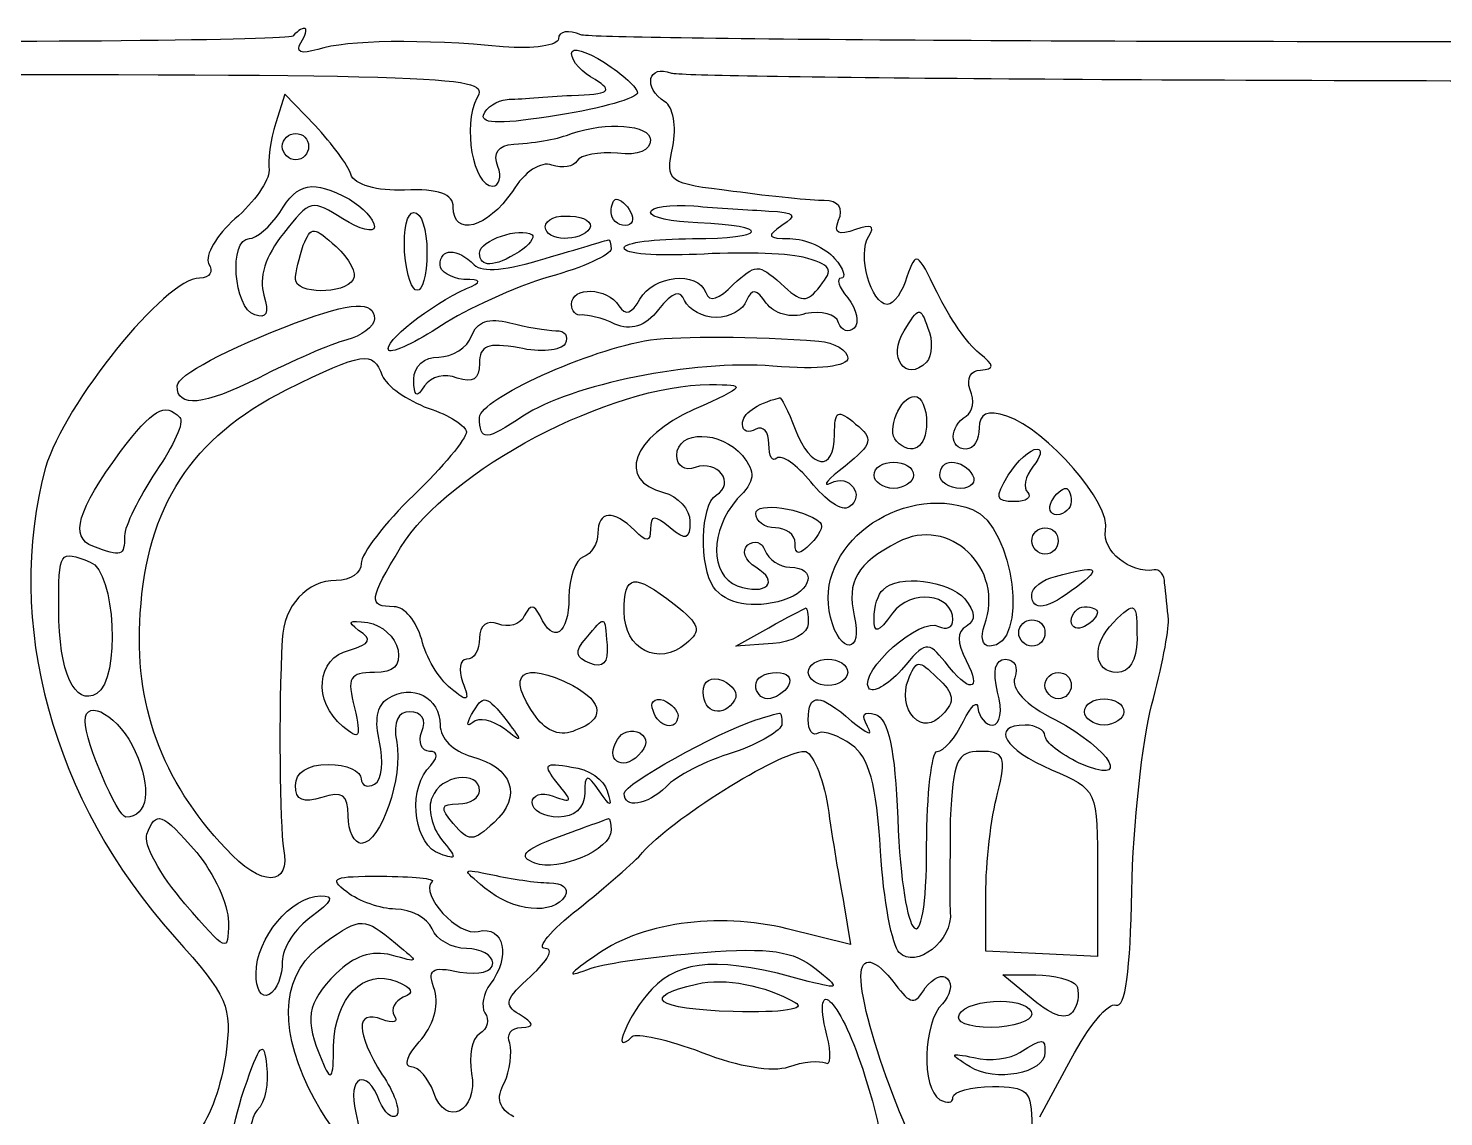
# Model space of a CAD drawing. Header units: millimetres. Extents: x 6.2 to 78.2, y -90.7 to -1.6.
# Drawn here: x 24.82 to 53.3, y -23.5 to -1.59 of the extents above; entities that cross this region are included whole.
import ezdxf

# ---------------------------------------------------------------- set-up
doc = ezdxf.new("R2010")
doc.units = ezdxf.units.MM
doc.layers.get('0').update_dxf_attribs({"linetype": 'CONTINUOUS'})

msp = doc.modelspace()

# ---------------------------------------------------------------- linework, layer by layer
for p, q in [((29.987, -2.913), (29.802, -3.495)), ((30.595, -3.548), (29.987, -2.913)), ((39.062, -14.025), (39.724, -13.655)), ((39.803, -13.972), (39.062, -14.025)), ((46.338, -18.603), (46.338, -20.27)), ((44.089, -20.164), (44.089, -19.026)), ((41.232, -19.211), (41.364, -20.031)), ((41.364, -20.031), (40.094, -19.714)), ((45.227, -20.217), (44.089, -20.164)), ((46.338, -20.27), (45.227, -20.217)), ((45.042, -21.143), (44.433, -20.64)), ((44.433, -20.64), (45.095, -20.64)), ((45.174, -23.497), (45.809, -22.333))]:
    msp.add_line(p, q)
for points in [[(30.304, -1.881), (30.516, -1.563), (30.384, -1.484), (30.146, -1.749)], [(35.94, -1.722), (35.702, -1.616), (35.49, -1.643), (35.49, -1.802)], [(30.146, -1.749), (30.04, -1.828), (24.88, -1.881), (18.636, -1.855)], [(30.648, -2.013), (30.304, -2.119), (30.199, -2.066), (30.304, -1.881)], [(34.379, -1.96), (32.765, -1.802), (31.23, -1.828), (30.648, -2.013)], [(35.49, -1.802), (35.49, -1.934), (34.988, -2.013), (34.379, -1.96)], [(56.948, -1.855), (45.65, -1.881), (36.205, -1.802), (35.94, -1.722)], [(35.755, -2.093), (35.755, -1.96), (36.046, -2.04), (36.416, -2.278)], [(36.231, -2.622), (35.967, -2.49), (35.755, -2.251), (35.755, -2.093)], [(36.416, -2.278), (36.787, -2.516), (37.078, -2.781), (37.078, -2.886)], [(20.515, -2.516), (33.638, -2.516), (34.114, -2.542), (33.85, -2.992)], [(37.633, -3.072), (37.184, -2.781), (37.289, -2.304), (37.766, -2.49)], [(37.766, -2.49), (38.004, -2.569), (47.053, -2.648), (57.874, -2.648)], [(35.755, -2.939), (36.522, -2.913), (36.602, -2.86), (36.231, -2.622)], [(33.85, -2.992), (33.559, -3.548), (33.77, -4.765), (34.167, -4.765)], [(33.982, -3.336), (34.035, -3.177), (34.247, -3.045), (34.458, -3.019)], [(34.458, -3.019), (34.67, -3.019), (35.252, -2.966), (35.755, -2.939)], [(37.078, -2.886), (37.078, -2.992), (36.363, -3.204), (35.49, -3.336)], [(37.792, -3.971), (37.872, -3.574), (37.792, -3.151), (37.633, -3.072)], [(35.49, -3.336), (34.379, -3.521), (33.929, -3.521), (33.982, -3.336)], [(29.802, -3.495), (29.696, -3.839), (29.643, -4.262), (29.669, -4.447)], [(31.31, -4.527), (31.257, -4.342), (30.939, -3.918), (30.595, -3.548)], [(35.755, -3.707), (36.443, -3.468), (37.342, -3.521), (37.342, -3.839)], [(29.934, -3.971), (29.934, -3.812), (30.066, -3.707), (30.199, -3.707)], [(30.199, -4.236), (30.066, -4.236), (29.934, -4.103), (29.934, -3.971)], [(30.199, -3.707), (30.357, -3.707), (30.463, -3.812), (30.463, -3.971)], [(30.463, -3.971), (30.463, -4.103), (30.357, -4.236), (30.199, -4.236)], [(34.273, -4.368), (34.167, -4.103), (34.273, -3.945), (34.591, -3.918)], [(34.591, -3.918), (35.093, -3.892), (35.49, -3.812), (35.755, -3.707)], [(37.342, -3.839), (37.342, -4.051), (37.104, -4.156), (36.681, -4.103)], [(39.009, -4.871), (37.686, -4.712), (37.633, -4.686), (37.792, -3.971)], [(35.861, -4.262), (35.808, -4.368), (35.57, -4.421), (35.358, -4.342)], [(36.681, -4.103), (36.31, -4.077), (35.94, -4.13), (35.861, -4.262)], [(29.669, -4.447), (29.669, -4.659), (29.378, -5.082), (28.982, -5.426)], [(32.395, -4.844), (31.839, -4.871), (31.389, -4.738), (31.31, -4.527)], [(34.167, -4.765), (34.3, -4.765), (34.353, -4.58), (34.273, -4.368)], [(35.358, -4.342), (35.146, -4.262), (34.802, -4.474), (34.564, -4.871)], [(29.881, -5.294), (30.252, -4.686), (30.543, -4.633), (31.283, -5.03)], [(33.374, -5.188), (33.374, -4.924), (33.083, -4.818), (32.395, -4.844)], [(31.283, -5.03), (31.548, -5.188), (31.786, -5.426), (31.786, -5.585)], [(34.564, -4.871), (34.062, -5.612), (33.374, -5.797), (33.374, -5.188)], [(36.549, -5.294), (36.549, -5.135), (36.602, -5.03), (36.654, -5.03)], [(36.654, -5.03), (36.734, -5.03), (36.866, -5.135), (36.945, -5.294)], [(40.835, -5.056), (40.597, -5.056), (39.777, -4.977), (39.009, -4.871)], [(41.126, -5.453), (41.232, -5.215), (41.126, -5.056), (40.835, -5.056)], [(29.273, -5.823), (29.405, -5.823), (29.696, -5.585), (29.881, -5.294)], [(31.151, -5.426), (30.543, -5.03), (30.49, -5.03), (29.96, -5.717)], [(32.395, -6.088), (32.368, -5.638), (32.448, -5.294), (32.58, -5.294)], [(32.58, -5.294), (32.739, -5.294), (32.844, -5.638), (32.844, -6.088)], [(35.226, -5.585), (35.226, -5.426), (35.464, -5.347), (35.728, -5.373)], [(35.728, -5.373), (36.019, -5.373), (36.178, -5.506), (36.125, -5.612)], [(36.84, -5.559), (36.681, -5.559), (36.549, -5.426), (36.549, -5.294)], [(36.945, -5.294), (37.025, -5.426), (36.972, -5.559), (36.84, -5.559)], [(37.342, -5.294), (37.342, -5.188), (37.739, -5.135), (38.215, -5.162)], [(38.295, -5.506), (37.766, -5.479), (37.342, -5.4), (37.342, -5.294)], [(38.215, -5.162), (38.665, -5.215), (39.353, -5.241), (39.724, -5.268)], [(39.724, -5.268), (40.253, -5.294), (40.306, -5.347), (39.988, -5.559)], [(28.982, -5.426), (28.611, -5.744), (28.373, -6.167), (28.452, -6.326)], [(30.357, -5.956), (30.516, -5.559), (30.569, -5.585), (31.019, -5.982)], [(31.786, -5.585), (31.786, -5.717), (31.495, -5.638), (31.151, -5.426)], [(33.903, -6.114), (33.903, -5.85), (34.723, -5.585), (34.961, -5.744)], [(36.125, -5.612), (35.94, -5.903), (35.226, -5.876), (35.226, -5.585)], [(38.189, -5.823), (39.697, -5.823), (39.803, -5.559), (38.295, -5.506)], [(39.988, -5.559), (39.671, -5.77), (39.697, -5.823), (40.147, -5.823)], [(41.47, -5.638), (41.126, -5.77), (41.02, -5.717), (41.126, -5.453)], [(41.734, -5.77), (41.867, -5.559), (41.787, -5.532), (41.47, -5.638)], [(29.378, -7.358), (28.955, -7.226), (28.849, -5.823), (29.273, -5.823)], [(29.96, -5.717), (29.59, -6.167), (29.458, -6.617), (29.564, -6.961)], [(30.199, -6.643), (30.199, -6.511), (30.278, -6.194), (30.357, -5.956)], [(34.961, -5.744), (35.014, -5.797), (34.908, -5.956), (34.697, -6.088)], [(35.226, -6.22), (35.887, -6.035), (36.443, -5.85), (36.496, -5.85)], [(36.496, -5.85), (36.522, -5.823), (36.549, -5.929), (36.549, -6.035)], [(36.813, -6.008), (36.813, -5.903), (37.422, -5.823), (38.189, -5.823)], [(40.147, -5.823), (40.464, -5.823), (40.861, -6.008), (41.047, -6.22)], [(42.105, -7.146), (41.787, -7.146), (41.496, -6.141), (41.734, -5.77)], [(31.019, -5.982), (31.283, -6.22), (31.442, -6.538), (31.363, -6.643)], [(32.844, -6.088), (32.844, -7.12), (32.474, -7.12), (32.395, -6.088)], [(33.109, -6.352), (33.109, -6.008), (33.453, -6.008), (33.797, -6.352)], [(33.797, -6.352), (33.956, -6.511), (34.458, -6.458), (35.226, -6.22)], [(34.697, -6.088), (34.194, -6.405), (33.903, -6.405), (33.903, -6.114)], [(36.549, -6.035), (36.549, -6.141), (35.993, -6.405), (35.305, -6.591)], [(38.268, -6.141), (37.475, -6.167), (36.813, -6.141), (36.813, -6.008)], [(40.412, -6.194), (40.041, -6.114), (39.089, -6.088), (38.268, -6.141)], [(40.755, -6.776), (41.047, -6.432), (40.967, -6.352), (40.412, -6.194)], [(41.047, -6.22), (41.232, -6.432), (41.285, -6.617), (41.179, -6.617)], [(43.11, -6.908), (42.713, -6.088), (42.687, -6.061), (42.502, -6.591)], [(28.452, -6.326), (28.558, -6.485), (28.479, -6.617), (28.267, -6.617)], [(33.585, -6.643), (33.321, -6.617), (33.109, -6.485), (33.109, -6.352)], [(39.009, -6.749), (39.459, -6.326), (39.512, -6.326), (39.962, -6.723)], [(28.267, -6.617), (27.579, -6.617), (25.542, -9.157), (25.172, -10.427)], [(31.363, -6.643), (31.178, -6.961), (30.199, -6.935), (30.199, -6.643)], [(32.077, -8.072), (31.945, -7.913), (32.924, -7.146), (33.638, -6.829)], [(35.305, -6.591), (34.591, -6.802), (33.638, -7.252), (33.135, -7.57)], [(33.638, -6.829), (33.956, -6.696), (33.956, -6.643), (33.585, -6.643)], [(37.131, -7.04), (37.395, -6.564), (38.295, -6.458), (38.454, -6.908)], [(38.454, -6.908), (38.533, -7.12), (38.718, -7.04), (39.009, -6.749)], [(39.962, -6.723), (40.385, -7.12), (40.491, -7.12), (40.755, -6.776)], [(41.179, -6.617), (41.073, -6.617), (41.126, -6.802), (41.311, -7.014)], [(42.502, -6.591), (42.422, -6.882), (42.237, -7.146), (42.105, -7.146)], [(29.564, -6.961), (29.669, -7.331), (29.617, -7.437), (29.378, -7.358)], [(35.755, -7.146), (35.755, -6.776), (36.469, -6.802), (36.707, -7.173)], [(36.707, -7.173), (36.84, -7.384), (36.972, -7.331), (37.131, -7.04)], [(38.03, -7.067), (37.951, -6.855), (37.792, -6.882), (37.501, -7.252)], [(38.665, -7.411), (38.401, -7.411), (38.11, -7.252), (38.03, -7.067)], [(39.274, -7.067), (39.221, -7.252), (38.93, -7.411), (38.665, -7.411)], [(39.671, -7.12), (39.485, -6.829), (39.38, -6.829), (39.274, -7.067)], [(40.464, -7.331), (40.173, -7.437), (39.829, -7.331), (39.671, -7.12)], [(41.311, -7.014), (41.496, -7.252), (41.549, -7.517), (41.443, -7.622)], [(43.957, -8.125), (43.719, -7.94), (43.348, -7.411), (43.11, -6.908)], [(30.199, -7.517), (31.336, -7.093), (31.786, -7.067), (31.786, -7.437)], [(35.967, -7.358), (35.834, -7.384), (35.755, -7.278), (35.755, -7.146)], [(36.628, -7.543), (36.363, -7.411), (36.072, -7.358), (35.967, -7.358)], [(37.501, -7.252), (37.237, -7.596), (36.945, -7.675), (36.628, -7.543)], [(41.126, -7.517), (41.073, -7.331), (40.782, -7.278), (40.464, -7.331)], [(42.449, -7.675), (42.74, -7.199), (42.766, -7.173), (42.925, -7.622)], [(27.817, -8.787), (27.817, -8.575), (28.823, -8.046), (30.199, -7.517)], [(31.786, -7.437), (31.786, -7.596), (31.522, -7.781), (31.23, -7.861)], [(33.135, -7.57), (32.633, -7.913), (32.157, -8.125), (32.077, -8.072)], [(33.744, -7.781), (33.85, -7.49), (34.088, -7.411), (34.511, -7.517)], [(34.511, -7.517), (34.829, -7.596), (35.252, -7.675), (35.437, -7.675)], [(35.437, -7.675), (35.623, -7.675), (35.702, -7.781), (35.623, -7.94)], [(41.443, -7.622), (41.338, -7.728), (41.179, -7.675), (41.126, -7.517)], [(42.899, -8.31), (42.475, -8.734), (42.105, -8.205), (42.449, -7.675)], [(42.925, -7.622), (43.031, -7.861), (43.004, -8.178), (42.899, -8.31)], [(31.23, -7.861), (30.913, -7.94), (30.119, -8.284), (29.458, -8.628)], [(33.083, -8.205), (33.347, -8.205), (33.665, -8.019), (33.744, -7.781)], [(33.903, -9.422), (33.903, -9.051), (36.125, -8.046), (37.342, -7.861)], [(34.697, -8.019), (34.062, -7.913), (33.903, -7.966), (33.903, -8.337)], [(35.623, -7.94), (35.543, -8.072), (35.12, -8.125), (34.697, -8.019)], [(37.342, -7.861), (37.977, -7.781), (39.406, -7.781), (40.729, -7.887)], [(40.729, -7.887), (41.047, -7.913), (41.311, -8.072), (41.311, -8.231)], [(30.013, -8.866), (31.574, -8.099), (31.76, -8.072), (31.945, -8.575)], [(32.58, -8.654), (32.58, -8.39), (32.792, -8.205), (33.083, -8.205)], [(41.311, -8.231), (41.311, -8.39), (40.755, -8.469), (39.803, -8.39)], [(43.983, -8.469), (44.274, -8.443), (44.274, -8.39), (43.957, -8.125)], [(33.903, -8.337), (33.903, -8.654), (33.77, -8.734), (33.453, -8.628)], [(39.803, -8.39), (38.189, -8.257), (35.755, -8.76), (34.776, -9.395)], [(43.772, -8.866), (43.692, -8.628), (43.798, -8.469), (43.983, -8.469)], [(29.458, -8.628), (28.347, -9.183), (27.817, -9.236), (27.817, -8.787)], [(31.945, -8.575), (32.024, -8.787), (32.448, -9.078), (32.871, -9.236)], [(32.315, -12.041), (33.268, -10.48), (36.549, -8.76), (38.533, -8.76)], [(32.792, -8.787), (32.633, -9.051), (32.58, -8.998), (32.58, -8.654)], [(33.453, -8.628), (33.215, -8.522), (32.924, -8.601), (32.792, -8.787)], [(38.533, -8.76), (39.3, -8.76), (39.274, -8.787), (38.215, -9.263)], [(27.077, -13.364), (27.209, -11.221), (28.108, -9.818), (30.013, -8.866)], [(39.194, -9.554), (39.194, -9.342), (39.459, -9.157), (39.935, -9.025)], [(39.935, -9.025), (39.962, -8.998), (40.12, -9.289), (40.253, -9.66)], [(42.29, -9.898), (42.078, -9.686), (42.369, -8.998), (42.66, -8.998)], [(42.66, -8.998), (42.793, -8.998), (42.899, -9.236), (42.899, -9.527)], [(43.692, -9.395), (43.825, -9.316), (43.878, -9.078), (43.772, -8.866)], [(26.68, -10.11), (27.315, -9.263), (27.579, -9.104), (27.87, -9.422)], [(32.871, -9.236), (33.294, -9.369), (33.638, -9.607), (33.638, -9.713)], [(34.776, -9.395), (34.035, -9.898), (33.903, -9.898), (33.903, -9.422)], [(38.215, -9.263), (36.972, -9.818), (36.654, -10.692), (37.607, -10.93)], [(41.047, -9.766), (41.047, -9.289), (41.099, -9.236), (41.47, -9.554)], [(43.692, -10.057), (43.348, -10.057), (43.348, -9.607), (43.692, -9.395)], [(44.513, -9.395), (44.116, -9.263), (43.957, -9.342), (43.957, -9.633)], [(46.497, -11.697), (46.629, -11.168), (45.306, -9.66), (44.513, -9.395)], [(27.87, -9.422), (27.976, -9.501), (27.738, -10.004), (27.394, -10.506)], [(39.459, -9.66), (39.327, -9.739), (39.194, -9.713), (39.194, -9.554)], [(39.724, -9.951), (39.724, -9.713), (39.618, -9.58), (39.459, -9.66)], [(40.253, -9.66), (40.57, -10.48), (41.047, -10.533), (41.047, -9.766)], [(41.47, -9.554), (41.84, -9.845), (41.814, -9.951), (41.258, -10.401)], [(42.899, -9.527), (42.899, -10.03), (42.608, -10.215), (42.29, -9.898)], [(43.957, -9.633), (43.957, -9.871), (43.851, -10.057), (43.692, -10.057)], [(33.638, -9.713), (33.638, -9.845), (33.162, -10.427), (32.58, -10.983)], [(37.872, -10.189), (37.872, -9.66), (38.771, -9.686), (39.194, -10.189)], [(39.882, -10.242), (39.803, -10.321), (39.724, -10.215), (39.724, -9.951)], [(26.124, -12.015), (25.648, -11.829), (25.807, -11.3), (26.68, -10.11)], [(38.242, -10.427), (38.03, -10.506), (37.872, -10.401), (37.872, -10.189)], [(39.194, -10.189), (39.459, -10.533), (39.459, -10.692), (39.089, -11.062)], [(40.57, -10.718), (40.279, -10.374), (39.988, -10.162), (39.882, -10.242)], [(44.539, -10.586), (44.724, -10.295), (44.989, -10.057), (45.121, -10.057)], [(45.121, -10.057), (45.227, -10.057), (45.2, -10.215), (45.042, -10.401)], [(25.172, -10.427), (24.325, -13.523), (25.304, -17.147), (27.764, -19.873)], [(27.394, -10.506), (27.05, -11.036), (26.759, -11.618), (26.759, -11.803)], [(38.665, -10.983), (39.062, -10.745), (38.692, -10.268), (38.242, -10.427)], [(41.258, -10.401), (40.914, -10.665), (40.782, -10.824), (40.967, -10.745)], [(41.84, -10.586), (41.84, -10.427), (42.025, -10.321), (42.237, -10.321)], [(42.237, -10.321), (42.449, -10.321), (42.634, -10.427), (42.634, -10.586)], [(43.163, -10.586), (43.163, -10.427), (43.269, -10.321), (43.401, -10.321)], [(43.401, -10.321), (43.56, -10.321), (43.745, -10.427), (43.825, -10.586)], [(45.042, -10.401), (44.883, -10.612), (44.83, -10.85), (44.936, -10.93)], [(41.338, -11.221), (41.205, -11.327), (40.861, -11.088), (40.57, -10.718)], [(40.967, -10.745), (41.338, -10.533), (41.682, -11.009), (41.338, -11.221)], [(42.237, -10.85), (42.025, -10.85), (41.84, -10.718), (41.84, -10.586)], [(42.634, -10.586), (42.634, -10.718), (42.449, -10.85), (42.237, -10.85)], [(43.587, -10.85), (43.348, -10.85), (43.163, -10.718), (43.163, -10.586)], [(43.825, -10.586), (43.904, -10.718), (43.798, -10.85), (43.587, -10.85)], [(44.671, -11.115), (44.274, -11.115), (44.274, -11.036), (44.539, -10.586)], [(32.58, -10.983), (31.998, -11.538), (31.522, -12.173), (31.522, -12.358)], [(37.607, -10.93), (37.898, -11.009), (38.136, -11.274), (38.136, -11.512)], [(38.612, -12.835), (38.321, -12.438), (38.348, -11.168), (38.665, -10.983)], [(39.089, -11.062), (38.533, -11.697), (38.533, -12.597), (39.089, -12.808)], [(44.936, -10.93), (45.015, -11.036), (44.909, -11.115), (44.671, -11.115)], [(45.412, -11.115), (45.492, -10.956), (45.624, -10.85), (45.703, -10.85)], [(45.703, -10.85), (45.756, -10.85), (45.809, -10.956), (45.809, -11.115)], [(39.459, -11.353), (39.459, -11.115), (40.438, -11.247), (40.755, -11.538)], [(39.856, -11.644), (39.644, -11.644), (39.459, -11.512), (39.459, -11.353)], [(40.967, -13.443), (40.597, -12.041), (42.343, -10.718), (43.825, -11.274)], [(43.825, -11.274), (44.671, -11.618), (44.962, -14.025), (44.169, -14.025)], [(45.518, -11.38), (45.386, -11.38), (45.333, -11.247), (45.412, -11.115)], [(45.809, -11.115), (45.809, -11.247), (45.677, -11.38), (45.518, -11.38)], [(37.025, -11.697), (36.602, -11.274), (36.284, -11.3), (36.284, -11.75)], [(37.342, -11.671), (37.342, -11.935), (37.263, -11.935), (37.025, -11.697)], [(37.739, -11.644), (37.422, -11.38), (37.342, -11.38), (37.342, -11.671)], [(38.136, -11.512), (38.136, -11.882), (38.057, -11.909), (37.739, -11.644)], [(40.253, -11.962), (40.253, -11.776), (40.068, -11.644), (39.856, -11.644)], [(40.755, -11.538), (40.835, -11.618), (40.729, -11.803), (40.57, -11.962)], [(45.015, -11.909), (45.015, -11.75), (45.148, -11.644), (45.28, -11.644)], [(45.28, -11.644), (45.439, -11.644), (45.544, -11.75), (45.544, -11.909)], [(26.759, -11.803), (26.759, -12.226), (26.706, -12.226), (26.124, -12.015)], [(36.284, -11.75), (36.284, -11.962), (36.152, -12.173), (35.993, -12.226)], [(39.3, -11.988), (39.433, -11.882), (39.591, -11.935), (39.644, -12.094)], [(42.317, -11.935), (41.496, -12.358), (41.285, -12.729), (41.443, -13.417)], [(44.063, -13.602), (44.486, -12.464), (43.348, -11.38), (42.317, -11.935)], [(45.28, -12.173), (45.148, -12.173), (45.015, -12.041), (45.015, -11.909)], [(45.544, -11.909), (45.544, -12.041), (45.439, -12.173), (45.28, -12.173)], [(47.476, -12.491), (47, -12.57), (46.418, -12.094), (46.497, -11.697)], [(25.436, -13.285), (25.436, -12.094), (25.436, -12.094), (26.071, -12.332)], [(32.183, -13.232), (31.654, -13.232), (31.68, -13.073), (32.315, -12.041)], [(35.993, -12.226), (35.834, -12.279), (35.702, -12.65), (35.702, -13.046)], [(39.459, -12.438), (39.247, -12.306), (39.168, -12.094), (39.3, -11.988)], [(39.644, -12.094), (39.724, -12.279), (39.935, -12.438), (40.147, -12.438)], [(40.57, -11.962), (40.332, -12.2), (40.253, -12.2), (40.253, -11.962)], [(26.071, -12.332), (26.574, -12.517), (26.68, -14.687), (26.203, -14.978)], [(31.522, -12.358), (31.522, -12.544), (31.31, -12.702), (31.019, -12.702)], [(39.089, -12.808), (39.671, -13.02), (39.962, -12.729), (39.459, -12.438)], [(40.147, -12.438), (40.703, -12.438), (40.597, -12.914), (40.015, -13.099)], [(45.492, -12.623), (46.338, -12.385), (46.444, -12.438), (45.915, -12.835)], [(47.688, -12.755), (47.688, -12.597), (47.582, -12.464), (47.476, -12.491)], [(31.019, -12.702), (30.437, -12.702), (29.96, -13.205), (29.934, -13.893)], [(36.813, -13.337), (36.813, -12.57), (36.998, -12.544), (37.819, -13.179)], [(42.025, -12.888), (42.317, -12.57), (43.348, -12.702), (43.666, -13.073)], [(45.015, -12.993), (45.015, -12.861), (45.227, -12.676), (45.492, -12.623)], [(47.767, -13.496), (47.74, -13.285), (47.714, -12.941), (47.688, -12.755)], [(35.702, -13.046), (35.702, -13.787), (35.384, -13.999), (35.12, -13.417)], [(40.015, -13.099), (39.406, -13.285), (38.85, -13.179), (38.612, -12.835)], [(41.84, -13.47), (41.84, -13.232), (41.92, -12.967), (42.025, -12.888)], [(43.428, -13.496), (43.428, -12.967), (42.581, -12.861), (42.211, -13.364)], [(43.666, -13.073), (43.878, -13.337), (43.904, -13.496), (43.692, -13.628)], [(45.915, -12.835), (45.333, -13.285), (45.015, -13.337), (45.015, -12.993)], [(26.203, -14.978), (25.754, -15.242), (25.436, -14.555), (25.436, -13.285)], [(28.796, -18.1), (27.5, -16.724), (26.944, -15.19), (27.077, -13.364)], [(32.739, -13.893), (32.633, -13.523), (32.395, -13.232), (32.183, -13.232)], [(35.12, -13.417), (34.988, -13.179), (34.935, -13.179), (34.802, -13.417)], [(38.057, -13.972), (37.501, -14.449), (36.813, -14.078), (36.813, -13.337)], [(37.819, -13.179), (38.348, -13.602), (38.374, -13.708), (38.057, -13.972)], [(39.724, -13.655), (40.094, -13.443), (40.412, -13.285), (40.464, -13.258)], [(40.464, -13.258), (40.491, -13.232), (40.517, -13.39), (40.517, -13.576)], [(42.211, -13.364), (41.92, -13.761), (41.84, -13.787), (41.84, -13.47)], [(45.809, -13.523), (45.809, -13.364), (45.941, -13.232), (46.074, -13.232)], [(46.074, -13.232), (46.232, -13.232), (46.338, -13.285), (46.338, -13.337)], [(46.338, -13.337), (46.338, -13.417), (46.232, -13.549), (46.074, -13.628)], [(46.656, -13.549), (47.105, -13.099), (47.132, -13.126), (47.132, -13.893)], [(31.469, -13.708), (31.23, -13.523), (31.257, -13.496), (31.654, -13.549)], [(31.654, -13.549), (31.945, -13.602), (32.209, -13.84), (32.262, -14.105)], [(34.273, -13.576), (34.062, -13.496), (33.903, -13.602), (33.903, -13.867)], [(34.802, -13.417), (34.723, -13.602), (34.485, -13.655), (34.273, -13.576)], [(36.046, -13.867), (36.443, -13.39), (36.416, -13.39), (36.469, -13.999)], [(40.517, -13.576), (40.517, -13.761), (40.2, -13.946), (39.803, -13.972)], [(41.443, -13.417), (41.629, -14.184), (41.152, -14.211), (40.967, -13.443)], [(41.734, -14.872), (41.523, -14.528), (42.793, -13.417), (43.137, -13.628)], [(43.137, -13.628), (43.295, -13.708), (43.428, -13.655), (43.428, -13.496)], [(43.692, -13.628), (43.507, -13.734), (43.507, -13.946), (43.692, -14.316)], [(44.169, -14.025), (44.01, -14.025), (43.983, -13.84), (44.063, -13.602)], [(44.751, -13.761), (44.751, -13.602), (44.883, -13.496), (45.015, -13.496)], [(45.015, -13.496), (45.174, -13.496), (45.28, -13.602), (45.28, -13.761)], [(46.074, -13.628), (45.941, -13.708), (45.809, -13.655), (45.809, -13.523)], [(46.735, -14.555), (46.259, -14.555), (46.206, -13.999), (46.656, -13.549)], [(47.423, -15.216), (47.635, -14.475), (47.767, -13.708), (47.767, -13.496)], [(29.934, -13.893), (29.855, -15.295), (29.881, -17.65), (29.96, -18.1)], [(31.283, -14.105), (31.707, -13.972), (31.76, -13.893), (31.469, -13.708)], [(33.321, -14.872), (33.083, -14.687), (32.818, -14.237), (32.739, -13.893)], [(33.903, -13.867), (33.903, -14.105), (33.797, -14.29), (33.638, -14.29)], [(36.125, -14.369), (35.834, -14.263), (35.808, -14.131), (36.046, -13.867)], [(45.015, -14.025), (44.883, -14.025), (44.751, -13.893), (44.751, -13.761)], [(45.28, -13.761), (45.28, -13.893), (45.174, -14.025), (45.015, -14.025)], [(47.132, -13.893), (47.132, -14.316), (46.973, -14.555), (46.735, -14.555)], [(31.151, -15.639), (30.543, -15.137), (30.622, -14.263), (31.283, -14.105)], [(32.262, -14.105), (32.315, -14.422), (32.183, -14.555), (31.786, -14.555)], [(36.469, -13.999), (36.496, -14.369), (36.39, -14.475), (36.125, -14.369)], [(43.269, -14.343), (42.925, -13.92), (42.872, -13.92), (42.396, -14.502)], [(33.638, -14.29), (33.506, -14.29), (33.479, -14.502), (33.559, -14.74)], [(40.517, -14.555), (40.517, -14.396), (40.703, -14.29), (40.914, -14.29)], [(40.914, -14.29), (41.126, -14.29), (41.311, -14.396), (41.311, -14.555)], [(42.396, -14.502), (42.105, -14.819), (41.814, -14.978), (41.734, -14.872)], [(42.528, -14.713), (42.687, -14.29), (42.74, -14.29), (43.11, -14.66)], [(43.692, -14.316), (44.036, -14.951), (43.745, -14.978), (43.269, -14.343)], [(44.327, -14.951), (44.222, -14.528), (44.274, -14.29), (44.486, -14.29)], [(44.486, -14.29), (44.671, -14.29), (44.751, -14.449), (44.671, -14.66)], [(31.786, -14.555), (31.283, -14.555), (31.23, -14.66), (31.389, -15.269)], [(33.559, -14.74), (33.718, -15.137), (33.665, -15.163), (33.321, -14.872)], [(35.04, -15.454), (34.405, -14.581), (34.749, -14.29), (35.781, -14.819)], [(38.401, -14.951), (38.401, -14.713), (38.559, -14.634), (38.798, -14.713)], [(38.798, -14.713), (39.009, -14.819), (39.115, -14.978), (39.036, -15.11)], [(39.459, -14.819), (39.459, -14.66), (39.644, -14.555), (39.882, -14.555)], [(39.882, -14.555), (40.094, -14.555), (40.2, -14.66), (40.12, -14.819)], [(40.914, -14.819), (40.703, -14.819), (40.517, -14.687), (40.517, -14.555)], [(41.311, -14.555), (41.311, -14.687), (41.126, -14.819), (40.914, -14.819)], [(42.634, -15.454), (42.475, -15.295), (42.422, -14.951), (42.528, -14.713)], [(43.11, -14.66), (43.454, -14.978), (43.481, -15.137), (43.216, -15.401)], [(44.671, -14.66), (44.592, -14.872), (44.883, -15.216), (45.492, -15.507)], [(45.28, -14.819), (45.28, -14.66), (45.412, -14.555), (45.544, -14.555)], [(45.544, -14.555), (45.703, -14.555), (45.809, -14.66), (45.809, -14.819)], [(31.892, -15.957), (31.786, -15.533), (31.839, -15.216), (32.051, -15.084)], [(32.051, -15.084), (32.553, -14.766), (33.109, -15.057), (33.109, -15.613)], [(35.781, -14.819), (36.416, -15.163), (36.416, -15.507), (35.834, -15.719)], [(39.036, -15.11), (38.824, -15.481), (38.401, -15.375), (38.401, -14.951)], [(39.697, -15.084), (39.565, -15.084), (39.459, -14.951), (39.459, -14.819)], [(40.12, -14.819), (40.041, -14.951), (39.856, -15.084), (39.697, -15.084)], [(44.222, -15.613), (44.38, -15.613), (44.433, -15.322), (44.327, -14.951)], [(45.544, -15.084), (45.412, -15.084), (45.28, -14.951), (45.28, -14.819)], [(45.809, -14.819), (45.809, -14.951), (45.703, -15.084), (45.544, -15.084)], [(46.074, -15.348), (46.074, -15.19), (46.259, -15.084), (46.47, -15.084)], [(46.47, -15.084), (46.682, -15.084), (46.867, -15.19), (46.867, -15.348)], [(25.965, -15.533), (25.965, -15.031), (26.68, -15.454), (26.971, -16.142)], [(31.389, -15.269), (31.522, -15.877), (31.495, -15.93), (31.151, -15.639)], [(32.5, -15.348), (32.262, -15.348), (32.157, -15.533), (32.236, -15.957)], [(32.739, -15.745), (32.844, -15.507), (32.739, -15.348), (32.5, -15.348)], [(33.744, -15.401), (33.982, -14.978), (34.035, -15.004), (34.458, -15.533)], [(37.395, -15.322), (37.316, -15.163), (37.422, -15.057), (37.607, -15.11)], [(37.898, -15.428), (37.872, -15.745), (37.501, -15.666), (37.395, -15.322)], [(37.607, -15.11), (37.766, -15.19), (37.898, -15.322), (37.898, -15.428)], [(39.459, -15.507), (39.671, -15.454), (39.882, -15.375), (39.935, -15.375)], [(39.935, -15.375), (39.962, -15.348), (39.988, -15.454), (39.988, -15.586)], [(40.517, -15.507), (40.517, -14.951), (40.755, -14.978), (41.39, -15.533)], [(41.708, -15.639), (41.576, -15.401), (41.629, -15.322), (41.867, -15.401)], [(43.639, -15.533), (43.798, -15.216), (43.93, -15.11), (43.93, -15.269)], [(43.93, -15.269), (43.957, -15.454), (44.089, -15.613), (44.222, -15.613)], [(46.47, -15.613), (46.259, -15.613), (46.074, -15.481), (46.074, -15.348)], [(46.867, -15.348), (46.867, -15.481), (46.682, -15.613), (46.47, -15.613)], [(47.026, -18.947), (47.053, -17.624), (47.238, -15.93), (47.423, -15.216)], [(26.785, -17.465), (26.627, -17.465), (25.965, -15.957), (25.965, -15.533)], [(33.109, -15.613), (33.109, -15.877), (33.374, -16.142), (33.744, -16.248)], [(33.77, -15.56), (33.638, -15.666), (33.638, -15.586), (33.744, -15.401)], [(34.405, -15.692), (34.167, -15.507), (33.876, -15.454), (33.77, -15.56)], [(34.458, -15.533), (34.776, -15.957), (34.776, -15.983), (34.405, -15.692)], [(35.834, -15.719), (35.543, -15.851), (35.252, -15.745), (35.04, -15.454)], [(36.813, -16.989), (36.813, -16.803), (38.665, -15.772), (39.459, -15.507)], [(39.988, -15.586), (39.988, -15.719), (39.538, -15.983), (39.009, -16.168)], [(40.729, -15.772), (40.597, -15.851), (40.517, -15.719), (40.517, -15.507)], [(41.39, -15.533), (41.708, -15.798), (41.84, -15.851), (41.708, -15.639)], [(41.867, -15.401), (42.131, -15.481), (42.264, -16.116), (42.317, -17.491)], [(43.216, -15.401), (43.004, -15.613), (42.819, -15.639), (42.634, -15.454)], [(43.11, -16.142), (43.243, -16.142), (43.481, -15.877), (43.639, -15.533)], [(44.883, -15.613), (44.169, -15.613), (44.46, -16.116), (45.412, -16.512)], [(45.28, -15.825), (45.28, -15.719), (45.095, -15.613), (44.883, -15.613)], [(45.492, -15.507), (46.629, -16.116), (47.053, -16.856), (45.968, -16.38)], [(32.897, -16.142), (32.739, -16.142), (32.659, -15.957), (32.739, -15.745)], [(37.104, -16.221), (36.76, -16.565), (36.416, -16.301), (36.681, -15.904)], [(36.681, -15.904), (36.76, -15.745), (36.972, -15.692), (37.131, -15.772)], [(37.131, -15.772), (37.289, -15.877), (37.289, -16.036), (37.104, -16.221)], [(41.39, -16.01), (41.126, -15.825), (40.835, -15.719), (40.729, -15.772)], [(45.968, -16.38), (45.597, -16.195), (45.28, -15.957), (45.28, -15.825)], [(26.971, -16.142), (27.315, -16.883), (27.235, -17.465), (26.785, -17.465)], [(32.236, -15.957), (32.368, -16.645), (31.918, -17.994), (31.522, -17.994)], [(31.786, -16.803), (31.945, -16.724), (31.971, -16.327), (31.892, -15.957)], [(32.844, -16.512), (33.083, -16.274), (33.083, -16.142), (32.897, -16.142)], [(37.184, -18.179), (37.713, -17.544), (39.935, -16.142), (40.438, -16.142)], [(39.009, -16.168), (38.454, -16.327), (37.845, -16.645), (37.66, -16.856)], [(40.438, -16.142), (40.597, -16.142), (40.808, -16.645), (40.914, -17.253)], [(41.973, -18.153), (41.893, -16.803), (41.734, -16.248), (41.39, -16.01)], [(42.899, -18.047), (42.899, -16.989), (43.004, -16.142), (43.11, -16.142)], [(43.983, -16.142), (43.507, -16.142), (43.428, -16.327), (43.375, -17.518)], [(44.327, -16.989), (44.513, -16.248), (44.46, -16.142), (43.983, -16.142)], [(30.199, -16.83), (30.199, -16.565), (30.437, -16.407), (30.86, -16.407)], [(30.86, -16.407), (31.23, -16.407), (31.522, -16.539), (31.522, -16.698)], [(33.109, -18.206), (32.606, -18.047), (32.448, -17.015), (32.844, -16.512)], [(33.744, -16.248), (34.564, -16.46), (34.776, -17.042), (34.194, -17.571)], [(35.464, -16.777), (35.173, -16.407), (35.199, -16.354), (35.755, -16.46)], [(35.755, -16.46), (36.099, -16.486), (36.416, -16.724), (36.469, -16.936)], [(45.412, -16.512), (46.338, -16.909), (46.338, -16.909), (46.338, -18.603)], [(31.522, -16.698), (31.522, -16.83), (31.654, -16.883), (31.786, -16.803)], [(33.903, -16.936), (33.903, -16.512), (33.109, -16.618), (32.95, -17.068)], [(35.384, -17.042), (35.781, -17.2), (35.781, -17.147), (35.464, -16.777)], [(36.31, -16.936), (36.072, -16.592), (36.019, -16.592), (36.019, -16.989)], [(30.728, -17.068), (30.357, -17.2), (30.199, -17.121), (30.199, -16.83)], [(31.257, -17.438), (31.257, -17.015), (31.151, -16.936), (30.728, -17.068)], [(32.95, -17.068), (32.844, -17.28), (32.95, -17.677), (33.135, -17.915)], [(33.479, -17.2), (33.718, -17.2), (33.903, -17.068), (33.903, -16.936)], [(34.961, -17.174), (34.961, -17.015), (35.146, -16.962), (35.384, -17.042)], [(36.019, -16.989), (36.019, -17.28), (35.808, -17.465), (35.49, -17.465)], [(36.469, -16.936), (36.575, -17.28), (36.549, -17.28), (36.31, -16.936)], [(37.66, -16.856), (37.263, -17.227), (36.813, -17.306), (36.813, -16.989)], [(44.089, -19.026), (44.089, -18.391), (44.195, -17.465), (44.327, -16.989)], [(33.374, -17.597), (33.109, -17.28), (33.109, -17.2), (33.479, -17.2)], [(35.49, -17.465), (35.199, -17.465), (34.961, -17.333), (34.961, -17.174)], [(40.914, -17.253), (40.994, -17.888), (41.152, -18.761), (41.232, -19.211)], [(27.209, -17.809), (27.394, -17.333), (27.5, -17.359), (28.214, -18.179)], [(31.522, -17.994), (31.389, -17.994), (31.257, -17.756), (31.257, -17.438)], [(34.194, -17.571), (33.77, -17.968), (33.691, -17.968), (33.374, -17.597)], [(35.49, -17.862), (35.993, -17.677), (36.443, -17.518), (36.496, -17.491)], [(36.496, -17.491), (36.522, -17.491), (36.549, -17.571), (36.549, -17.73)], [(42.317, -17.491), (42.422, -20.111), (42.899, -20.561), (42.899, -18.047)], [(43.375, -17.518), (43.375, -18.285), (43.348, -19.105), (43.375, -19.37)], [(27.976, -19.211), (27.473, -18.629), (27.129, -17.994), (27.209, -17.809)], [(33.135, -17.915), (33.453, -18.285), (33.453, -18.338), (33.109, -18.206)], [(35.014, -18.391), (34.67, -18.259), (34.776, -18.126), (35.49, -17.862)], [(36.549, -17.73), (36.549, -18.126), (35.49, -18.576), (35.014, -18.391)], [(28.214, -18.179), (28.558, -18.603), (28.849, -19.211), (28.849, -19.582)], [(29.96, -18.1), (30.119, -18.867), (29.511, -18.894), (28.796, -18.1)], [(35.887, -19.317), (36.443, -18.867), (37.025, -18.365), (37.184, -18.179)], [(42.343, -20.19), (42.211, -20.058), (42.025, -19.132), (41.973, -18.153)], [(31.23, -18.973), (30.86, -18.682), (30.966, -18.656), (31.918, -18.656)], [(31.918, -18.656), (32.553, -18.656), (33.03, -18.708), (32.95, -18.761)], [(32.95, -18.761), (32.686, -19.026), (33.479, -19.873), (33.876, -19.767)], [(34.009, -18.894), (33.532, -18.497), (33.532, -18.497), (34.167, -18.629)], [(34.167, -18.629), (34.538, -18.708), (35.04, -18.788), (35.305, -18.788)], [(35.305, -18.788), (35.57, -18.788), (35.702, -18.894), (35.623, -19.052)], [(29.405, -20.613), (29.405, -19.899), (30.119, -19.052), (30.701, -19.052)], [(30.701, -19.052), (30.992, -19.052), (30.939, -19.158), (30.516, -19.476)], [(32.209, -19.317), (31.918, -19.317), (31.469, -19.158), (31.23, -18.973)], [(35.623, -19.052), (35.384, -19.449), (34.591, -19.37), (34.009, -18.894)], [(46.709, -21.248), (46.894, -21.328), (47, -20.561), (47.026, -18.947)], [(28.849, -19.582), (28.849, -20.217), (28.823, -20.19), (27.976, -19.211)], [(32.95, -19.714), (32.844, -19.502), (32.527, -19.317), (32.209, -19.317)], [(35.226, -20.111), (35.04, -20.111), (35.332, -19.74), (35.887, -19.317)], [(30.516, -19.476), (30.199, -19.687), (29.934, -20.111), (29.934, -20.375)], [(30.807, -19.978), (31.522, -19.476), (31.574, -19.476), (32.209, -20.005)], [(40.094, -19.714), (38.692, -19.37), (37.104, -19.582), (36.178, -20.296)], [(43.375, -19.37), (43.428, -19.952), (42.687, -20.534), (42.343, -20.19)], [(27.764, -19.873), (28.849, -21.09), (28.929, -21.275), (28.796, -22.254)], [(33.638, -20.111), (33.347, -20.111), (33.03, -19.926), (32.95, -19.714)], [(33.876, -19.767), (34.405, -19.635), (34.538, -20.296), (34.114, -20.825)], [(30.463, -22.915), (29.828, -21.592), (29.934, -20.587), (30.807, -19.978)], [(32.13, -20.243), (31.733, -20.137), (31.363, -20.27), (31.019, -20.613)], [(32.209, -20.005), (32.712, -20.402), (32.686, -20.402), (32.13, -20.243)], [(34.167, -20.402), (34.167, -20.243), (33.929, -20.111), (33.638, -20.111)], [(34.935, -20.666), (35.279, -20.349), (35.411, -20.111), (35.226, -20.111)], [(36.152, -20.508), (36.443, -20.402), (37.448, -20.27), (38.401, -20.19)], [(38.401, -20.19), (39.75, -20.084), (40.226, -20.164), (40.65, -20.508)], [(29.934, -20.375), (29.934, -20.64), (29.828, -20.957), (29.669, -21.037)], [(33.506, -20.587), (33.903, -20.64), (34.167, -20.587), (34.167, -20.402)], [(36.178, -20.296), (35.649, -20.666), (35.649, -20.693), (36.152, -20.508)], [(40.517, -20.772), (38.745, -20.27), (37.951, -20.322), (37.369, -20.931)], [(41.576, -20.666), (41.576, -20.243), (41.867, -20.296), (42.264, -20.825)], [(29.669, -21.037), (29.511, -21.116), (29.405, -20.931), (29.405, -20.613)], [(31.019, -20.613), (30.41, -21.222), (30.384, -21.54), (30.728, -22.36)], [(30.966, -22.069), (30.992, -21.09), (31.574, -20.508), (32.236, -20.772)], [(32.236, -20.772), (32.553, -20.905), (32.606, -21.01), (32.368, -21.09)], [(33.003, -20.957), (32.844, -20.534), (32.924, -20.455), (33.506, -20.587)], [(34.697, -21.434), (34.379, -21.248), (34.432, -21.116), (34.935, -20.666)], [(38.268, -20.825), (38.85, -20.693), (39.644, -20.852), (40.253, -21.196)], [(40.65, -20.508), (41.179, -20.931), (41.152, -20.931), (40.517, -20.772)], [(43.295, -25.191), (42.713, -24.582), (41.576, -21.592), (41.576, -20.666)], [(42.872, -20.905), (43.031, -20.693), (43.216, -20.613), (43.322, -20.719)], [(43.322, -20.719), (43.428, -20.825), (43.375, -21.063), (43.216, -21.222)], [(45.095, -20.64), (45.465, -20.64), (45.835, -20.746), (45.915, -20.852)], [(32.686, -21.989), (32.977, -21.672), (33.083, -21.275), (33.003, -20.957)], [(34.114, -20.825), (33.982, -21.01), (33.929, -21.275), (34.009, -21.407)], [(37.369, -20.931), (36.893, -21.434), (36.522, -22.333), (36.972, -21.883)], [(39.009, -21.381), (37.422, -21.328), (37.131, -21.09), (38.268, -20.825)], [(42.264, -20.825), (42.581, -21.248), (42.66, -21.248), (42.872, -20.905)], [(45.915, -20.852), (45.968, -20.957), (45.968, -21.196), (45.862, -21.354)], [(32.368, -21.09), (32.209, -21.169), (32.104, -21.328), (32.183, -21.46)], [(40.253, -21.196), (40.491, -21.328), (40.015, -21.407), (39.009, -21.381)], [(40.888, -21.857), (40.57, -20.508), (41.205, -21.196), (41.655, -22.677)], [(43.216, -21.222), (42.819, -21.619), (42.793, -22.915), (43.163, -23.153)], [(43.56, -21.434), (43.639, -21.275), (44.01, -21.169), (44.38, -21.169)], [(44.38, -21.169), (44.724, -21.169), (45.015, -21.275), (45.015, -21.434)], [(45.862, -21.354), (45.73, -21.566), (45.465, -21.487), (45.042, -21.143)], [(45.809, -22.333), (46.153, -21.672), (46.55, -21.196), (46.709, -21.248)], [(31.945, -21.54), (31.389, -21.328), (31.416, -21.804), (31.945, -22.651)], [(32.183, -21.46), (32.289, -21.592), (32.157, -21.619), (31.945, -21.54)], [(34.009, -21.407), (34.114, -21.54), (34.062, -21.725), (33.903, -21.831)], [(34.749, -21.698), (35.014, -21.698), (35.014, -21.619), (34.697, -21.434)], [(44.195, -21.698), (43.745, -21.698), (43.454, -21.592), (43.56, -21.434)], [(45.015, -21.434), (45.015, -21.566), (44.645, -21.698), (44.195, -21.698)], [(33.903, -21.831), (33.744, -21.91), (33.691, -22.28), (33.744, -22.624)], [(34.511, -22.016), (34.432, -21.857), (34.538, -21.698), (34.749, -21.698)], [(36.972, -21.883), (37.051, -21.804), (37.686, -21.936), (38.374, -22.201)], [(40.861, -22.413), (40.967, -22.492), (40.994, -22.227), (40.888, -21.857)], [(29.167, -22.942), (29.484, -22.016), (29.564, -21.936), (29.617, -22.466)], [(30.728, -22.36), (30.913, -22.81), (30.966, -22.757), (30.966, -22.069)], [(32.527, -22.492), (32.368, -22.492), (32.448, -22.254), (32.686, -21.989)], [(34.405, -22.81), (34.511, -22.571), (34.564, -22.201), (34.511, -22.016)], [(38.374, -22.201), (39.115, -22.492), (39.803, -22.598), (40.12, -22.492)], [(45.28, -22.201), (45.28, -22.624), (44.274, -22.81), (43.772, -22.492)], [(43.851, -22.307), (44.169, -22.386), (44.592, -22.333), (44.777, -22.201)], [(44.777, -22.201), (45.253, -21.91), (45.28, -21.91), (45.28, -22.201)], [(28.796, -22.254), (28.717, -22.836), (28.479, -23.524), (28.241, -23.788)], [(29.617, -22.466), (29.669, -22.81), (29.59, -23.206), (29.431, -23.365)], [(32.977, -22.995), (32.871, -22.73), (32.686, -22.492), (32.527, -22.492)], [(40.12, -22.492), (40.412, -22.386), (40.755, -22.36), (40.861, -22.413)], [(43.772, -22.492), (43.348, -22.227), (43.348, -22.201), (43.851, -22.307)], [(31.892, -23.18), (31.627, -22.492), (31.23, -22.677), (31.416, -23.418)], [(31.945, -22.651), (32.183, -22.995), (32.315, -23.365), (32.236, -23.471)], [(33.744, -22.624), (33.876, -23.392), (33.215, -23.736), (32.977, -22.995)], [(41.655, -22.677), (42.131, -24.185), (42.078, -24.371), (41.205, -24.688)], [(29.114, -24.662), (28.849, -24.212), (28.876, -23.841), (29.167, -22.942)], [(31.416, -23.418), (31.68, -24.503), (31.098, -24.185), (30.463, -22.915)], [(34.591, -23.497), (34.3, -23.339), (34.22, -23.127), (34.405, -22.81)], [(43.428, -23.101), (43.428, -22.995), (43.798, -22.889), (44.222, -22.889)], [(44.222, -22.889), (44.936, -22.889), (45.015, -22.968), (45.015, -23.683)], [(32.236, -23.471), (32.13, -23.55), (31.998, -23.418), (31.892, -23.18)], [(43.163, -23.153), (43.322, -23.233), (43.428, -23.233), (43.428, -23.101)], [(29.431, -23.365), (29.299, -23.497), (29.22, -24), (29.299, -24.45)]]:
    msp.add_open_spline(points, degree=3)

doc.saveas('drawing.dxf')
